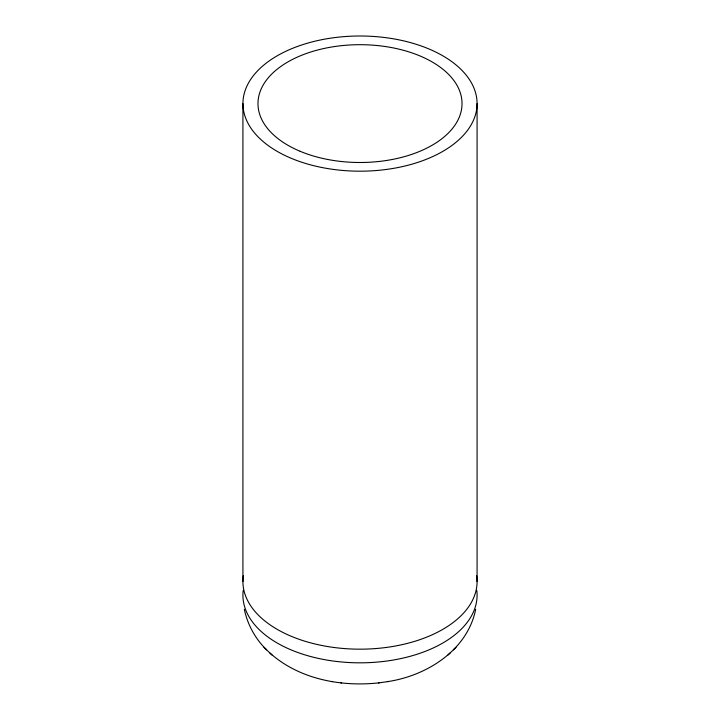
<?xml version="1.0" encoding="UTF-8"?>
<svg xmlns="http://www.w3.org/2000/svg" width="720" height="720" viewBox="0 0 720 720"><rect width="100%" height="100%" fill="white"/><g stroke="black" fill="none" stroke-linecap="round" stroke-linejoin="round"><path stroke-width="1.08" d="M475.686 609.264C467.505 650.367 426.528 675.9 387.387 681.651M448.02 655.011L450.549 652.581M453.357 649.863L456.039 647.289M269.451 652.581C298.701 679.149 340.866 687.078 379.224 682.83M378.405 682.956L388.602 681.471M331.398 681.471L332.613 681.651M340.776 682.83L341.595 682.956M244.314 609.264C247.509 624.618 255.375 638.964 266.643 649.863M263.961 647.289L271.98 655.011M477.081 103.599A117.081 67.599 0 0 1 301.464 162.135A117.081 67.599 0 0 1 301.464 45.054A117.081 67.599 0 0 1 477.081 103.599L477.081 581.571M242.919 103.599L242.919 581.571M476.622 575.586A117.081 67.599 0 0 1 360 649.17A117.081 67.599 0 0 1 243.378 575.586M476.784 590.409A117.081 67.599 0 0 1 360 662.823A117.081 67.599 0 0 1 243.216 590.409M300.132 151.29A102.024 58.905 0 0 0 461.484 109.683A102.024 58.905 0 0 0 318.384 49.815A102.024 58.905 0 0 0 300.132 151.29"/></g></svg>
